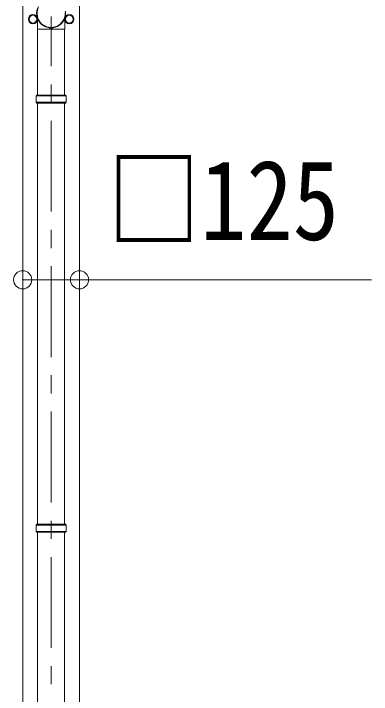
# Model space of a CAD drawing. Units: millimetres at full size, sheet at 1:40; details may follow other scales. Extents: x -11243 to 11243, y -7760 to 7760.
# Drawn here: x -8636 to -7849, y -3466 to -1968 of the extents above; entities that cross this region are included whole.
import ezdxf
from ezdxf.enums import TextEntityAlignment as Align

# ---------------------------------------------------------------- set-up
doc = ezdxf.new("R2010")
doc.units = ezdxf.units.MM
doc.header["$LTSCALE"] = 40
doc.header["$PDMODE"] = 32
doc.header["$PDSIZE"] = 40
doc.linetypes.add('CHAIN1', pattern=[8, 5, -1, 1, -1])
for name, color, linetype, lineweight in [('0-1_本体', 5, 'CHAIN1', 9), ('0-3_ELV2', 4, 'Continuous', 9), ('0-6_OTH_LINE', 6, 'Continuous', 9), ('0-9_OUTLINE', 7, 'Continuous', 9)]:
    doc.layers.add(name, color=color, linetype=linetype, lineweight=lineweight)
doc.styles.add('ＭＳ ゴシック', font='')
doc.styles.get('ＭＳ ゴシック').set_extended_font_data('MS Gothic')

msp = doc.modelspace()

# ---------------------------------------------------------------- linework, layer by layer
at = {"layer": '0-1_本体'}
msp.add_line((-8553.76, -4963.64), (-8553.76, -1974.09), dxfattribs=at)
at = {"layer": '0-3_ELV2'}
for p, q in [((-8616.26, -1943.12), (-8616.26, -4798.12)), ((-8491.26, -4798.12), (-8491.26, -1943.12)), ((-8585.17, -1979.87), (-8585.27, -1979.87)), ((-8585.17, -1980.37), (-8585.27, -1980.37)), ((-8522.36, -1979.87), (-8522.26, -1979.87)), ((-8522.36, -1980.37), (-8522.26, -1980.37))]:
    msp.add_line(p, q, dxfattribs=at)
for points in [[(-8593.76, -1970.31), (-8602.26, -1975.22), (-8602.26, -1985.03), (-8593.76, -1989.94), (-8585.26, -1985.03), (-8585.26, -1975.22)], [(-8513.76, -1970.31), (-8505.26, -1975.22), (-8505.26, -1985.03), (-8513.76, -1989.94), (-8522.26, -1985.03), (-8522.26, -1975.22)]]:
    msp.add_lwpolyline(points, close=True, dxfattribs=at)
for centre, radius in [((-8593.76, -1980.12), 10), ((-8593.76, -1980.12), 8.5), ((-8513.76, -1980.12), 10), ((-8513.76, -1980.12), 8.5)]:
    msp.add_circle(centre, radius, dxfattribs=at)
for centre, start, end in [((-8593.76, -1980.12), 111.25399, 128.74601), ((-8593.76, -1980.12), 51.25399, 68.74601), ((-8513.76, -1980.12), 111.25399, 128.74601), ((-8513.76, -1980.12), 51.25399, 68.74601), ((-8593.76, -1980.12), 171.25399, 188.74601), ((-8593.76, -1980.12), 231.25399, 248.74601), ((-8593.76, -1980.12), 291.25399, 308.74601), ((-8593.76, -1980.12), 1.66581, 8.74601), ((-8593.76, -1980.12), 351.25399, 358.33419), ((-8513.76, -1980.12), 171.25399, 178.33419), ((-8513.76, -1980.12), 181.66581, 188.74601), ((-8513.76, -1980.12), 231.25399, 248.74601), ((-8513.76, -1980.12), 291.25399, 308.74601), ((-8513.76, -1980.12), 351.25399, 8.74601)]:
    msp.add_arc(centre, 8.6, start, end, dxfattribs=at)
at = {"layer": '0-6_OTH_LINE'}
for q in [(-8616.26, -2553.57), (-7848.88, -2553.57)]:
    msp.add_line((-8491.26, -2553.57), q, dxfattribs=at)
for p in [(-8616.26, -2553.57), (-8491.26, -2553.57)]:
    msp.add_point(p, dxfattribs=at)
at = {"layer": '0-9_OUTLINE'}
for p, q in [((-8583.91, -2001.84), (-8583.91, -1978.04)), ((-8523.61, -2001.84), (-8523.61, -1978.04)), ((-8583.91, -2001.84), (-8556.57, -2001.84)), ((-8583.61, -2147.12), (-8583.61, -2001.84)), ((-8556.45, -2002.18), (-8557.58, -1999.07)), ((-8556.68, -2001.55), (-8550.85, -2001.55)), ((-8556.45, -2002.18), (-8551.08, -2002.18)), ((-8551.08, -2002.18), (-8549.94, -1999.07)), ((-8550.95, -2001.84), (-8523.61, -2001.84)), ((-8523.91, -2147.12), (-8523.91, -2001.84)), ((-8586.76, -2149.12), (-8585.76, -2147.12)), ((-8586.76, -2163.12), (-8586.76, -2149.12)), ((-8520.76, -2149.12), (-8586.76, -2149.12)), ((-8521.76, -2147.12), (-8585.76, -2147.12)), ((-8520.76, -2149.12), (-8521.76, -2147.12)), ((-8520.76, -2163.12), (-8520.76, -2149.12)), ((-8586.76, -2163.12), (-8585.76, -2165.12)), ((-8520.76, -2163.12), (-8586.76, -2163.12)), ((-8585.76, -2165.12), (-8521.76, -2165.12)), ((-8583.61, -3091.12), (-8583.61, -2165.12)), ((-8523.91, -3091.12), (-8523.91, -2165.12)), ((-8520.76, -2163.12), (-8521.76, -2165.12)), ((-8586.76, -3093.12), (-8585.76, -3091.12)), ((-8586.76, -3107.12), (-8586.76, -3093.12)), ((-8520.76, -3093.12), (-8586.76, -3093.12)), ((-8521.76, -3091.12), (-8585.76, -3091.12)), ((-8520.76, -3093.12), (-8521.76, -3091.12)), ((-8520.76, -3107.12), (-8520.76, -3093.12)), ((-8586.76, -3107.12), (-8585.76, -3109.12)), ((-8520.76, -3107.12), (-8586.76, -3107.12)), ((-8585.76, -3109.12), (-8521.76, -3109.12)), ((-8583.61, -4062.12), (-8583.61, -3109.12)), ((-8523.91, -4062.12), (-8523.91, -3109.12)), ((-8520.76, -3107.12), (-8521.76, -3109.12))]:
    msp.add_line(p, q, dxfattribs=at)
for major_axis, ratio, start_param, end_param in [((-31.85, 0), 0.984694, 5.7540451, 9.6056637), ((-30.8, 0), 0.983336, 5.8618427, 9.4974605)]:
    msp.add_ellipse((-8553.76, -1967.94), major_axis=major_axis, ratio=ratio, start_param=start_param, end_param=end_param, dxfattribs=at)

# ---------------------------------------------------------------- texts
at = {"layer": '0-6_OTH_LINE', "color": 7, "style": 'ＭＳ ゴシック', "width": 0.85}
msp.add_text('□125', height=176, dxfattribs=at).set_placement((-8429.52, -2518.75), align=Align.BOTTOM_LEFT)

doc.saveas('drawing.dxf')
